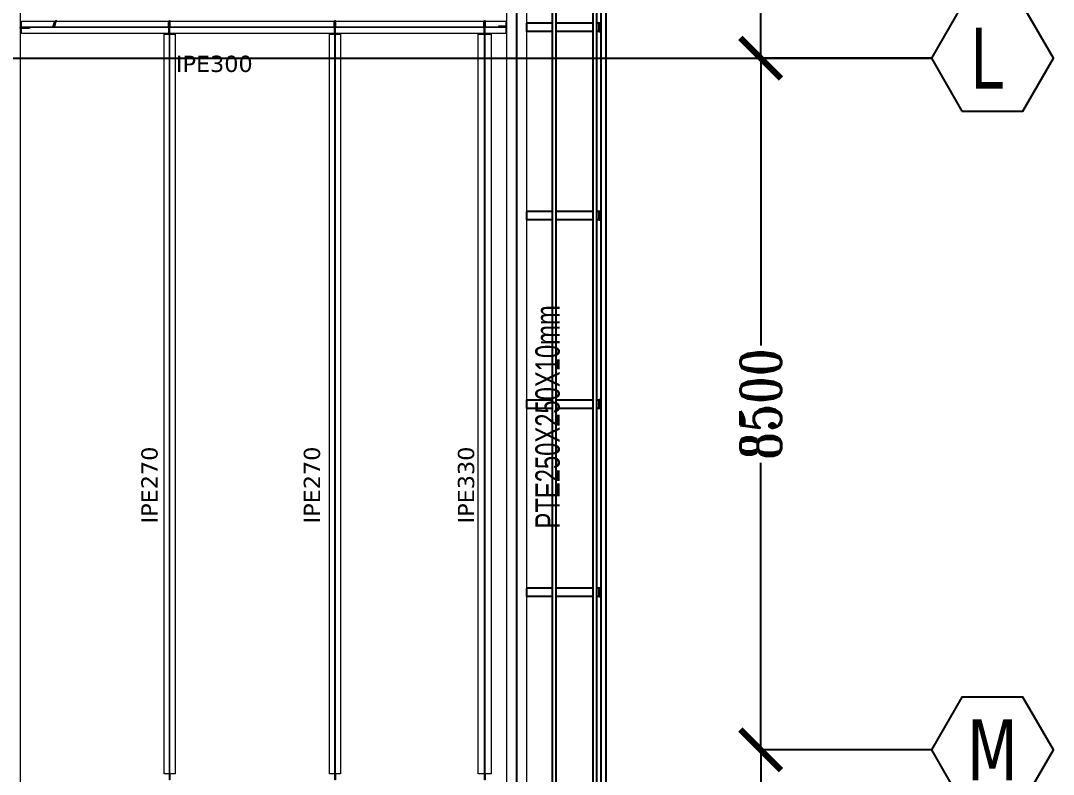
# Model space of a CAD drawing. Header units: millimetres. Extents: x -1682 to 79514, y -21906 to 33736.
# Drawn here: x 66817 to 79514, y 8200 to 17462 of the extents above; entities that cross this region are included whole.
import ezdxf
from ezdxf.enums import TextEntityAlignment as Align

# ---------------------------------------------------------------- set-up
doc = ezdxf.new("R2010")
doc.units = ezdxf.units.MM
doc.header["$LTSCALE"] = 0.9
for name, color, linetype, lineweight in [('0-3', 250, 'Continuous', 5), ('A_ALMA', 8, 'Continuous', 5), ('E_TEXTO', 3, 'Continuous', 9), ('E_VIGAS', 8, 'Continuous', 9), ('E_VIGAS-1', 5, 'Continuous', 25), ('E_VIGAS-2', 10, 'Continuous', 25), ('HCB-VIGAS', 4, 'Continuous', 15), ('VIGAS_HCB', 4, 'Continuous', 15)]:
    doc.layers.add(name, color=color, linetype=linetype, lineweight=lineweight)
for name, color, linetype in [('COTAS', 8, 'Continuous'), ('HCB-EJES', 1, 'Continuous'), ('HCB-ROTULOS', 2, 'Continuous')]:
    doc.layers.add(name, color=color, linetype=linetype)
doc.styles.add('Arial Narrow', font='', dxfattribs={"width": 0.85, "height": 0.3})
doc.styles.add('ROMANT', font='romant.shx', dxfattribs={"width": 0.8})
doc.styles.add('VERDANA', font='verdana.ttf')
doc.styles.get('Arial Narrow').set_extended_font_data('Arial Narrow')
doc.dimstyles.new('1.125', dxfattribs={"dimscale": 0, "dimtxt": 500, "dimasz": 500, "dimexe": 4, "dimexo": 4, "dimgap": 15, "dimtad": 0, "dimdec": 0, "dimzin": 4, "dimdsep": 46, "dimtxsty": 'ROMANT', "dimblk": 'ARCHTICK', "dimcen": -10, "dimclrd": 256, "dimclrt": 3, "dimadec": 0, "dimazin": 0, "dimtfac": 1, "dimtdec": 0, "dimtix": 1, "dimtmove": 0, "dimatfit": 0, "dimldrblk": 'OBLIQUE', "dimfxl": 0.05, "dimtolj": 1, "dimtzin": 0, "dimarcsym": 0})

# ---------------------------------------------------------------- blocks, each defined once
blk = doc.blocks.new('EST_SFM_VIGA-METALICA-SECCION-C - EST_SFM_VIGA-METALICA-UPN100-1529792-PLANTA DE PISO 12 N_E_ _48_55m')
at = {"layer": 'E_VIGAS-2'}
for p, q in [((13.831, 0.032), (-13.129, 0.032)), ((-13.047, -0.018), (13.749, -0.018))]:
    blk.add_line(p, q, dxfattribs=at)
blk = doc.blocks.new('EST_SFM_VIGA-METALICA-SECCION-C - EST_SFM_VIGA-METALICA-UPN100-1530878-PLANTA DE PISO 12 N_E_ _48_55m')
at = {"layer": 'E_VIGAS-2'}
for p, q in [((14.54, 0.018), (-14.294, 0.018)), ((-14.243, -0.032), (14.54, -0.032))]:
    blk.add_line(p, q, dxfattribs=at)
blk = doc.blocks.new('EST_SFM_VIGA-METALICA-SECCION-C - EST_SFM_VIGA-METALICA-UPN160-1529890-PLANTA DE PISO 12 N_E_ _48_55m')
at = {"layer": 'E_VIGAS-1'}
for p, q in [((14.442, 0.018), (-14.49, 0.018)), ((-14.485, -0.047), (14.437, -0.047))]:
    blk.add_line(p, q, dxfattribs=at)
blk = doc.blocks.new('DCTIB_CNI_EST_MOD-1A-FAC_0001_rvt-2-PLANTA DE PISO 12 N_E_ _48_55m')
at = {"layer": 'E_VIGAS-1'}
for p, q in [((-6.038, 157.993), (-6.038, 158.093)), ((-5.727, 158.093), (-6.038, 158.093)), ((-5.227, 158.093), (-5.677, 158.093)), ((-5.149, 158.093), (-5.177, 158.093)), ((-5.149, 158.093), (-5.149, 157.993)), ((-5.149, 157.993), (-5.149, 158.093)), ((-5.149, 158.093), (-5.148, 158.093)), ((-5.148, 158.093), (-5.148, 158.055)), ((-5.129, 158.093), (-5.148, 158.093)), ((-5.727, 157.993), (-6.038, 157.993)), ((-5.227, 157.993), (-5.677, 157.993)), ((-5.149, 157.993), (-5.177, 157.993)), ((-5.148, 157.993), (-5.149, 157.993)), ((-5.148, 158.045), (-5.143, 158.045)), ((-5.143, 158.045), (-5.148, 158.045)), ((-5.148, 158.045), (-5.143, 158.045)), ((-5.143, 158.04), (-5.148, 158.04)), ((-5.143, 158.04), (-5.148, 158.04)), ((-5.148, 158.04), (-5.143, 158.04)), ((-5.148, 158.03), (-5.148, 157.993)), ((-5.148, 157.993), (-5.129, 157.993)), ((-5.143, 158.045), (-5.129, 158.045)), ((-5.129, 158.04), (-5.143, 158.04)), ((-6.037, 155.678), (-6.037, 155.778)), ((-5.727, 155.778), (-6.037, 155.778)), ((-5.727, 155.678), (-6.037, 155.678)), ((-5.227, 155.778), (-5.677, 155.778)), ((-5.227, 155.678), (-5.677, 155.678)), ((-5.149, 155.778), (-5.177, 155.778)), ((-5.149, 155.678), (-5.177, 155.678)), ((-5.149, 155.778), (-5.149, 155.678)), ((-5.149, 155.678), (-5.149, 155.778)), ((-5.149, 155.778), (-5.148, 155.778)), ((-5.148, 155.678), (-5.149, 155.678)), ((-5.148, 155.778), (-5.148, 155.741)), ((-5.129, 155.778), (-5.148, 155.778)), ((-5.148, 155.731), (-5.143, 155.731)), ((-5.143, 155.731), (-5.148, 155.731)), ((-5.148, 155.731), (-5.143, 155.731)), ((-5.143, 155.725), (-5.148, 155.725)), ((-5.143, 155.725), (-5.148, 155.725)), ((-5.148, 155.725), (-5.143, 155.725)), ((-5.148, 155.716), (-5.148, 155.678)), ((-5.148, 155.678), (-5.129, 155.678)), ((-5.143, 155.731), (-5.129, 155.731)), ((-5.129, 155.725), (-5.143, 155.725)), ((-6.037, 153.364), (-6.037, 153.464)), ((-6.037, 153.464), (-5.727, 153.464)), ((-5.677, 153.464), (-5.227, 153.464)), ((-5.177, 153.464), (-5.149, 153.464)), ((-5.149, 153.464), (-5.149, 153.364)), ((-5.149, 153.464), (-5.148, 153.464)), ((-5.149, 153.364), (-5.149, 153.464)), ((-5.129, 153.464), (-5.148, 153.464)), ((-5.148, 153.464), (-5.148, 153.426)), ((-5.148, 153.417), (-5.143, 153.417)), ((-5.143, 153.417), (-5.148, 153.417)), ((-5.148, 153.417), (-5.143, 153.417)), ((-5.143, 153.411), (-5.148, 153.411)), ((-5.143, 153.411), (-5.148, 153.411)), ((-5.148, 153.411), (-5.143, 153.411)), ((-5.148, 153.401), (-5.148, 153.364)), ((-5.143, 153.417), (-5.129, 153.417)), ((-5.129, 153.411), (-5.143, 153.411)), ((-6.037, 153.364), (-5.727, 153.364)), ((-5.677, 153.364), (-5.227, 153.364)), ((-5.177, 153.364), (-5.149, 153.364)), ((-5.148, 153.364), (-5.149, 153.364)), ((-5.148, 153.364), (-5.129, 153.364)), ((-6.037, 151.049), (-6.037, 151.149)), ((-5.727, 151.149), (-6.037, 151.149)), ((-5.227, 151.149), (-5.677, 151.149)), ((-5.149, 151.149), (-5.177, 151.149)), ((-5.149, 151.149), (-5.149, 151.049)), ((-5.149, 151.049), (-5.149, 151.149)), ((-5.149, 151.149), (-5.148, 151.149)), ((-5.148, 151.149), (-5.148, 151.112)), ((-5.129, 151.149), (-5.148, 151.149)), ((-5.148, 151.102), (-5.143, 151.102)), ((-5.143, 151.102), (-5.148, 151.102)), ((-5.148, 151.102), (-5.143, 151.102)), ((-5.143, 151.097), (-5.148, 151.097)), ((-5.143, 151.097), (-5.148, 151.097)), ((-5.148, 151.097), (-5.143, 151.097)), ((-5.143, 151.102), (-5.129, 151.102)), ((-5.129, 151.097), (-5.143, 151.097)), ((-5.727, 151.049), (-6.037, 151.049)), ((-5.227, 151.049), (-5.677, 151.049)), ((-5.149, 151.049), (-5.177, 151.049)), ((-5.148, 151.049), (-5.149, 151.049)), ((-5.148, 151.087), (-5.148, 151.049)), ((-5.148, 151.049), (-5.129, 151.049))]:
    blk.add_line(p, q, dxfattribs=at)
for points, knots in [([(-5.148, 158.055), (-5.148, 158.054), (-5.148, 158.053), (-5.147, 158.051), (-5.147, 158.049), (-5.146, 158.047), (-5.145, 158.046), (-5.143, 158.045), (-5.143, 158.045)], [0, 0, 0, 0, 0.142857, 0.285714, 0.428571, 0.571429, 0.785714, 1, 1, 1, 1]), ([(-5.143, 158.04), (-5.143, 158.04), (-5.144, 158.04), (-5.145, 158.039), (-5.146, 158.038), (-5.147, 158.037), (-5.147, 158.035), (-5.147, 158.034), (-5.148, 158.033), (-5.148, 158.031), (-5.148, 158.03)], [0, 0, 0, 0, 0.142857, 0.285714, 0.428571, 0.571429, 0.678571, 0.732143, 0.785714, 1, 1, 1, 1]), ([(-5.148, 155.741), (-5.148, 155.74), (-5.148, 155.738), (-5.147, 155.736), (-5.147, 155.734), (-5.146, 155.732), (-5.145, 155.731), (-5.143, 155.731), (-5.143, 155.731)], [0, 0, 0, 0, 0.142857, 0.285714, 0.428571, 0.571429, 0.785714, 1, 1, 1, 1]), ([(-5.143, 155.725), (-5.143, 155.725), (-5.144, 155.725), (-5.145, 155.725), (-5.146, 155.724), (-5.147, 155.722), (-5.147, 155.721), (-5.147, 155.72), (-5.148, 155.718), (-5.148, 155.717), (-5.148, 155.716)], [0, 0, 0, 0, 0.142857, 0.285714, 0.428571, 0.571429, 0.678571, 0.732143, 0.785714, 1, 1, 1, 1]), ([(-5.148, 153.426), (-5.148, 153.426), (-5.148, 153.424), (-5.147, 153.422), (-5.147, 153.42), (-5.146, 153.418), (-5.145, 153.417), (-5.143, 153.417), (-5.143, 153.417)], [0, 0, 0, 0, 0.142857, 0.285714, 0.428571, 0.571429, 0.785714, 1, 1, 1, 1]), ([(-5.143, 153.411), (-5.143, 153.411), (-5.144, 153.411), (-5.145, 153.41), (-5.146, 153.409), (-5.147, 153.408), (-5.147, 153.406), (-5.147, 153.405), (-5.148, 153.404), (-5.148, 153.402), (-5.148, 153.401)], [0, 0, 0, 0, 0.142857, 0.285714, 0.428571, 0.571429, 0.678571, 0.732143, 0.785714, 1, 1, 1, 1]), ([(-5.148, 151.112), (-5.148, 151.111), (-5.148, 151.11), (-5.147, 151.107), (-5.147, 151.105), (-5.146, 151.104), (-5.145, 151.102), (-5.143, 151.102), (-5.143, 151.102)], [0, 0, 0, 0, 0.142857, 0.285714, 0.428571, 0.571429, 0.785714, 1, 1, 1, 1]), ([(-5.143, 151.097), (-5.143, 151.097), (-5.144, 151.096), (-5.145, 151.096), (-5.146, 151.095), (-5.147, 151.093), (-5.147, 151.092), (-5.147, 151.091), (-5.148, 151.089), (-5.148, 151.088), (-5.148, 151.087)], [0, 0, 0, 0, 0.142857, 0.285714, 0.428571, 0.571429, 0.678571, 0.732143, 0.785714, 1, 1, 1, 1])]:
    blk.add_open_spline(points, degree=3, knots=knots, dxfattribs=at)
for name, p, rotation in [('EST_SFM_VIGA-METALICA-SECCION-C - EST_SFM_VIGA-METALICA-UPN160-1529890-PLANTA DE PISO 12 N_E_ _48_55m', (-5.082, 153.388), 269.9999999999999), ('EST_SFM_VIGA-METALICA-SECCION-C - EST_SFM_VIGA-METALICA-UPN100-1530878-PLANTA DE PISO 12 N_E_ _48_55m', (-5.195, 153.535), 270), ('EST_SFM_VIGA-METALICA-SECCION-C - EST_SFM_VIGA-METALICA-UPN100-1529792-PLANTA DE PISO 12 N_E_ _48_55m', (-5.709, 153.763), 270.0000000000001)]:
    blk.add_blockref(name, p, dxfattribs=dict(at, rotation=rotation))
blk = doc.blocks.new('_ArchTick')
at = {"color": 0, "linetype": 'ByBlock', "const_width": 0.15}
blk.add_lwpolyline([(-0.5, -0.5), (0.5, 0.5)], dxfattribs=at)
blk = doc.blocks.new('*D473')
at = {"layer": 'COTAS', "color": 0, "lineweight": -2, "transparency": 16777216}
for p, q in [((78010, 25500), (75912, 25500)), ((78010, 17000), (75912, 17000))]:
    blk.add_line(p, q, dxfattribs=at)
at = {"layer": 'COTAS', "lineweight": -2, "transparency": 16777216}
for p, q in [((75916, 25500), (75916, 21970)), ((75916, 17000), (75916, 20530))]:
    blk.add_line(p, q, dxfattribs=at)
at = {"layer": 'Defpoints', "color": 0, "transparency": 16777216}
for p in [(75916, 25500), (78014, 25500), (78014, 17000)]:
    blk.add_point(p, dxfattribs=at)
at = {"layer": 'COTAS', "lineweight": -2, "transparency": 16777216, "xscale": 500, "yscale": 500, "zscale": 500}
for p, rotation in [((75916, 25500), 90), ((75916, 17000), 270)]:
    blk.add_blockref('_ArchTick', p, dxfattribs=dict(at, rotation=rotation))
at = {"layer": 'COTAS', "color": 3, "transparency": 16777216, "insert": (75916, 21250), "char_height": 500, "attachment_point": 5, "rotation": 90, "style": 'ROMANT'}
blk.add_mtext('\\A1;8500', dxfattribs=at)
blk = doc.blocks.new('_Oblique')
at = {"color": 0, "linetype": 'ByBlock', "lineweight": -2}
blk.add_line((-0.5, -0.5), (0.5, 0.5), dxfattribs=at)
blk = doc.blocks.new('*D474')
at = {"layer": 'COTAS', "color": 0, "lineweight": -2, "transparency": 16777216}
for p, q in [((78010, 17000), (75912, 17000)), ((78010, 8500), (75912, 8500))]:
    blk.add_line(p, q, dxfattribs=at)
at = {"layer": 'COTAS', "lineweight": -2, "transparency": 16777216}
for p, q in [((75916, 17000), (75916, 13470)), ((75916, 8500), (75916, 12030))]:
    blk.add_line(p, q, dxfattribs=at)
at = {"layer": 'Defpoints', "color": 0, "transparency": 16777216}
for p in [(78014, 17000), (75916, 8500), (78014, 8500)]:
    blk.add_point(p, dxfattribs=at)
at = {"layer": 'COTAS', "lineweight": -2, "transparency": 16777216, "xscale": 500, "yscale": 500, "zscale": 500}
for p, rotation in [((75916, 17000), 90), ((75916, 8500), 270)]:
    blk.add_blockref('_ArchTick', p, dxfattribs=dict(at, rotation=rotation))
at = {"layer": 'COTAS', "color": 3, "transparency": 16777216, "insert": (75916, 12750), "char_height": 500, "attachment_point": 5, "rotation": 90, "style": 'ROMANT'}
blk.add_mtext('\\A1;8500', dxfattribs=at)
blk = doc.blocks.new('*D475')
at = {"layer": 'COTAS', "color": 0, "lineweight": -2, "transparency": 16777216}
for p, q in [((78010, 8500), (75912, 8500)), ((78010, 0), (75912, 0))]:
    blk.add_line(p, q, dxfattribs=at)
at = {"layer": 'COTAS', "lineweight": -2, "transparency": 16777216}
for p, q in [((75916, 8500), (75916, 4970)), ((75916, 0), (75916, 3530))]:
    blk.add_line(p, q, dxfattribs=at)
at = {"layer": 'Defpoints', "color": 0, "transparency": 16777216}
for p in [(75916, 8500), (78014, 8500), (78014, 0)]:
    blk.add_point(p, dxfattribs=at)
at = {"layer": 'COTAS', "lineweight": -2, "transparency": 16777216, "xscale": 500, "yscale": 500, "zscale": 500}
for p, rotation in [((75916, 8500), 90), ((75916, 0), 270)]:
    blk.add_blockref('_ArchTick', p, dxfattribs=dict(at, rotation=rotation))
at = {"layer": 'COTAS', "color": 3, "transparency": 16777216, "insert": (75916, 4250), "char_height": 500, "attachment_point": 5, "rotation": 90, "style": 'ROMANT'}
blk.add_mtext('\\A1;8500', dxfattribs=at)

msp = doc.modelspace()

# ---------------------------------------------------------------- linework, layer by layer
msp.add_lwpolyline([(66927.2, 17370.7), (66817.2, 17370.7), (66817.2, 17376.7), (66927.2, 17376.7)], close=True)
at = {"layer": 'A_ALMA'}
for p, q in [((72781.9, 17383.8), (66827.2, 17383.8)), ((72781.9, 17376.7), (66827.2, 17376.7)), ((68645.4, 8205.2), (68645.4, 17295.2)), ((68652, 8205.2), (68652, 17295.2)), ((70680.4, 8205.2), (70680.4, 17295.2)), ((70687, 8205.2), (70687, 17295.2)), ((72520, 8205.2), (72520, 17295.3)), ((72527.5, 8205.2), (72527.5, 17295.3))]:
    msp.add_line(p, q, dxfattribs=at)
at = {"layer": 'E_VIGAS'}
for points in [[(11017, 26595.9), (11017, -1095.9), (66817.2, -1095.8), (66817.1, 26595.9)], [(72791.9, 235), (73041.9, 235), (73041.9, 25265), (72791.9, 25265)]]:
    msp.add_lwpolyline(points, close=True, dxfattribs=at)
at = {"layer": 'HCB-EJES'}
for p, q in [((72916, -5780.2), (72916, 31280.5)), ((-182.3, 17000), (78014.3, 17000))]:
    msp.add_line(p, q, dxfattribs=at)
at = {"layer": 'HCB-ROTULOS'}
for points in [[(78389.3, 16350.5), (79139.3, 16350.5), (79514.3, 17000), (79139.3, 17649.5), (78389.3, 17649.5), (78014.3, 17000)], [(78389.3, 7850.5), (79139.3, 7850.5), (79514.3, 8500), (79139.3, 9149.5), (78389.3, 9149.5), (78014.3, 8500)]]:
    msp.add_lwpolyline(points, close=True, dxfattribs=at)
at = {"layer": 'HCB-VIGAS'}
for points in [[(67223.3, 17383.8), (67213.7, 17386.7), (67236.3, 17460.1), (67245.8, 17457.1)], [(67248.8, 17466.7), (67255.1, 17464.8), (67232.5, 17391.4), (67226.2, 17393.3)], [(68645.4, 17383.8), (68635.4, 17383.8), (68635.4, 17455.2), (68645.4, 17455.2)], [(68645.4, 17465.2), (68652, 17465.2), (68652, 17393.8), (68645.4, 17393.8)], [(70680.4, 17383.8), (70670.4, 17383.8), (70670.4, 17455.2), (70680.4, 17455.2)], [(70680.4, 17465.2), (70687, 17465.2), (70687, 17393.8), (70680.4, 17393.8)], [(72520, 17383.8), (72510, 17383.8), (72510, 17455.2), (72520, 17455.2)], [(72520, 17465.3), (72527.5, 17465.3), (72527.5, 17393.8), (72520, 17393.8)], [(68645.4, 17376.7), (68635.4, 17376.7), (68635.4, 17305.2), (68645.4, 17305.2)], [(68645.4, 17295.2), (68652, 17295.2), (68652, 17366.7), (68645.4, 17366.7)], [(70680.4, 17376.7), (70670.4, 17376.7), (70670.4, 17305.2), (70680.4, 17305.2)], [(70680.4, 17295.2), (70687, 17295.2), (70687, 17366.7), (70680.4, 17366.7)], [(72520, 17376.7), (72510, 17376.7), (72510, 17305.2), (72520, 17305.2)], [(72520, 17295.3), (72527.5, 17295.3), (72527.5, 17366.7), (72520, 17366.7)], [(72691.9, 17383.8), (72791.9, 17383.8), (72791.9, 17393.8), (72691.9, 17393.8)], [(68645.4, 8205.2), (68652, 8205.2), (68652, 8133.7), (68645.4, 8133.7)], [(70680.4, 8205.2), (70687, 8205.2), (70687, 8133.7), (70680.4, 8133.7)], [(72520, 8205.2), (72527.5, 8205.2), (72527.5, 8133.7), (72520, 8133.7)]]:
    msp.add_lwpolyline(points, close=True, dxfattribs=at)
at = {"layer": 'VIGAS_HCB'}
for points in [[(66827.1, 17455.2), (72781.9, 17455.2), (72781.9, 17305.2), (66827.1, 17305.2)], [(68581.2, 17295.2), (68716.2, 17295.2), (68716.2, 8205.2), (68581.2, 8205.2)], [(70616.2, 17295.2), (70751.2, 17295.2), (70751.2, 8205.2), (70616.2, 8205.2)], [(72603.8, 8205.2), (72443.8, 8205.2), (72443.8, 17295.2), (72603.8, 17295.2)]]:
    msp.add_lwpolyline(points, close=True, dxfattribs=at)

# ---------------------------------------------------------------- block references
at = {"layer": '0-3', "xscale": 999.9999999999933, "yscale": 999.9999999999933, "zscale": 999.9999999999933}
msp.add_blockref('DCTIB_CNI_EST_MOD-1A-FAC_0001_rvt-2-PLANTA DE PISO 12 N_E_ _48_55m', (79078.1, -140662.4), dxfattribs=at)

# ---------------------------------------------------------------- texts
at = {"layer": 'E_TEXTO', "insert": (68726.7, 17032.1), "char_height": 200, "width": 1206.139, "attachment_point": 1, "style": 'VERDANA'}
msp.add_mtext('IPE300', dxfattribs=at)
at = {"layer": 'E_TEXTO', "attachment_point": 1, "rotation": 90}
for s, insert, char_height, width, style in [('PTE250X250X10mm', (73145.3, 11221.4), 300, 3434.429, 'Arial Narrow'), ('IPE270', (68301, 11284.3), 200, 1206.139, 'VERDANA'), ('IPE270', (70297.9, 11284.3), 200, 1206.139, 'VERDANA'), ('IPE330', (72193.1, 11284.3), 200, 1206.139, 'VERDANA')]:
    msp.add_mtext(s, dxfattribs=dict(at, insert=insert, char_height=char_height, width=width, style=style))
at = {"layer": 'HCB-ROTULOS', "color": 4, "style": 'VERDANA', "width": 0.7}
for s, p in [('L', (78693.7, 17000)), ('M', (78764.3, 8500))]:
    msp.add_text(s, height=750, dxfattribs=at).set_placement(p, align=Align.MIDDLE_CENTER)

# ---------------------------------------------------------------- dimensions: what is measured, and where the dimension line sits
at = {"layer": 'COTAS'}
for base, p1, p2, angle, picture, middle in [((75916, 25500), (78014.3, 17000), (78014.3, 25500), 270, '*D473', (75916, 21250)), ((75916, 8500), (78014.3, 17000), (78014.3, 8500), 90, '*D474', (75916, 12750)), ((75916, 8500), (78014.3, 0), (78014.3, 8500), 270, '*D475', (75916, 4250))]:
    dim = msp.add_linear_dim(base=base, p1=p1, p2=p2, angle=angle, dimstyle='1.125', override={"dimscale": 1}, dxfattribs=at)
    dim.commit()
    dim.dimension.update_dxf_attribs({"geometry": picture, "text_midpoint": middle})

doc.saveas('drawing.dxf')
